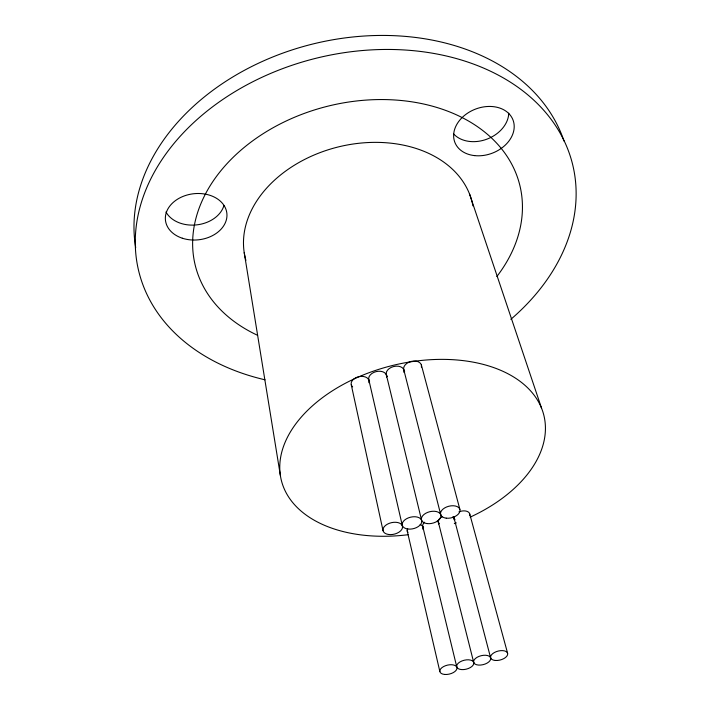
<?xml version="1.0" encoding="UTF-8"?>
<svg xmlns="http://www.w3.org/2000/svg" width="710" height="710" viewBox="0 0 710 710"><rect width="100%" height="100%" fill="white"/><g stroke="black" fill="none" stroke-linecap="round" stroke-linejoin="round"><path stroke-width="1.06" d="M469.621 194.212L541.588 408.277M469.7 513.862L507.623 653.333M421.358 364.922L459.885 509.389M454.054 518.034L490.69 658.134A8.768 4.579 -14.2 0 1 478.691 665.084A8.768 4.579 -14.2 0 1 477.111 657.3A8.768 4.579 -14.2 0 1 490.69 658.134M403.795 369.777L440.821 515.034M438.363 522.152L473.756 662.67A8.768 4.579 -13.9 0 1 461.811 669.601A8.768 4.579 -13.9 0 1 460.115 661.853A8.768 4.579 -13.9 0 1 473.756 662.67M386.32 374.676L421.66 520.563M422.734 526.376L456.885 667.435M407.185 530.787L439.845 671.5M368.818 379.681L402.455 526.19M351.237 384.669L383.054 530.743M244.213 252.574L280.37 475.478M257.597 335.315A167.143 122.768 -13.9 0 1 223.535 167.56A167.143 122.768 -13.9 0 1 449.758 111.976A167.143 122.768 -13.9 0 1 496.849 276.527M408.081 534.719A135.228 84.756 -13.9 0 1 290.088 432.452A135.228 84.756 -13.9 0 1 504.073 371.836A135.228 84.756 -13.9 0 1 470.189 517.12M456.308 522.888A135.228 84.756 -13.9 0 1 454.311 523.625M135.699 247.595A221.041 164.321 -13.9 0 1 312.32 44.127A221.041 164.321 -13.9 0 1 563.989 141.05M265.034 379.806A223.41 164.498 -13.9 0 1 167.303 152.002A223.41 164.498 -13.9 0 1 492.234 72.047A223.41 164.498 -13.9 0 1 510.854 319.314M223.952 205.483A30.565 23.128 -6.5 0 1 196.759 224.866A30.565 23.128 -6.5 0 1 165.971 211.988M508.759 113.192A30.814 23.545 -21.1 0 1 486.865 139.178A30.814 23.545 -21.1 0 1 453.548 133.826M245.917 260.384A116.813 85.661 -13.9 0 1 339.238 146.704A116.813 85.661 -13.9 0 1 472.94 205.891M458.962 511.866A8.094 4.784 -14.7 0 1 466.958 511.333A8.094 4.784 -14.7 0 1 469.638 515.602M454.995 519.507A8.094 4.784 -14.7 0 1 454.001 516.649M452.98 516.578A8.094 4.784 -14.3 0 1 454.054 519.755M439.224 523.66A8.094 4.784 -14.3 0 1 442.516 516.525M420.125 524.539A8.085 4.775 -13.5 0 1 422.769 529.136M407.984 532.322A8.085 4.775 -13.5 0 1 407.558 528.675M437.324 520.812A8.094 4.784 -13.9 0 1 438.443 523.971M423.621 527.876A8.094 4.784 -13.9 0 1 424.624 522.196M369.608 381.234A9.106 6.044 -13.3 0 1 376.123 371.614A9.106 6.044 -13.3 0 1 386.542 377.045M352.639 386.914A9.097 6.044 -12.8 0 1 358.364 376.779A9.097 6.044 -12.8 0 1 368.889 382.717M387.42 376.575A9.106 6.053 -13.9 0 1 393.597 366.546A9.106 6.053 -13.9 0 1 403.937 372.368M404.647 371.312A9.115 6.062 -14.5 0 1 411.143 361.434A9.115 6.062 -14.5 0 1 421.394 367.105M182.31 238.214A30.903 23.164 -6.6 0 0 226.916 213.87A30.903 23.164 -6.6 0 0 179.248 198.196A30.903 23.164 -6.6 0 0 182.31 238.214M474.662 155.623A31.151 23.581 -21 0 0 513.525 121.543A31.151 23.581 -21 0 0 463.577 116.227A31.151 23.581 -21 0 0 474.662 155.623M495.358 660.469A8.777 4.579 -14.6 0 0 507.685 653.653A8.777 4.579 -14.6 0 0 494.355 652.543A8.777 4.579 -14.6 0 0 495.358 660.469M444.726 674.456A8.76 4.571 -13.5 0 0 456.956 667.746A8.76 4.571 -13.5 0 0 443.51 666.61A8.76 4.571 -13.5 0 0 444.726 674.456M407.762 529.003A9.967 5.911 -13.4 0 0 421.74 520.98A9.967 5.911 -13.4 0 0 406.431 518.806A9.967 5.911 -13.4 0 0 407.762 529.003M388.423 534.461A9.958 5.911 -12.9 0 0 402.526 526.607A9.958 5.911 -12.9 0 0 387.287 524.246A9.958 5.911 -12.9 0 0 388.423 534.461M426.95 523.572A9.967 5.92 -13.9 0 0 440.901 515.451A9.967 5.92 -13.9 0 0 425.601 513.365A9.967 5.92 -13.9 0 0 426.95 523.572M446.244 518.167A9.976 5.928 -14.4 0 0 459.982 509.807A9.976 5.928 -14.4 0 0 444.54 508.014A9.976 5.928 -14.4 0 0 446.244 518.167"/></g></svg>
